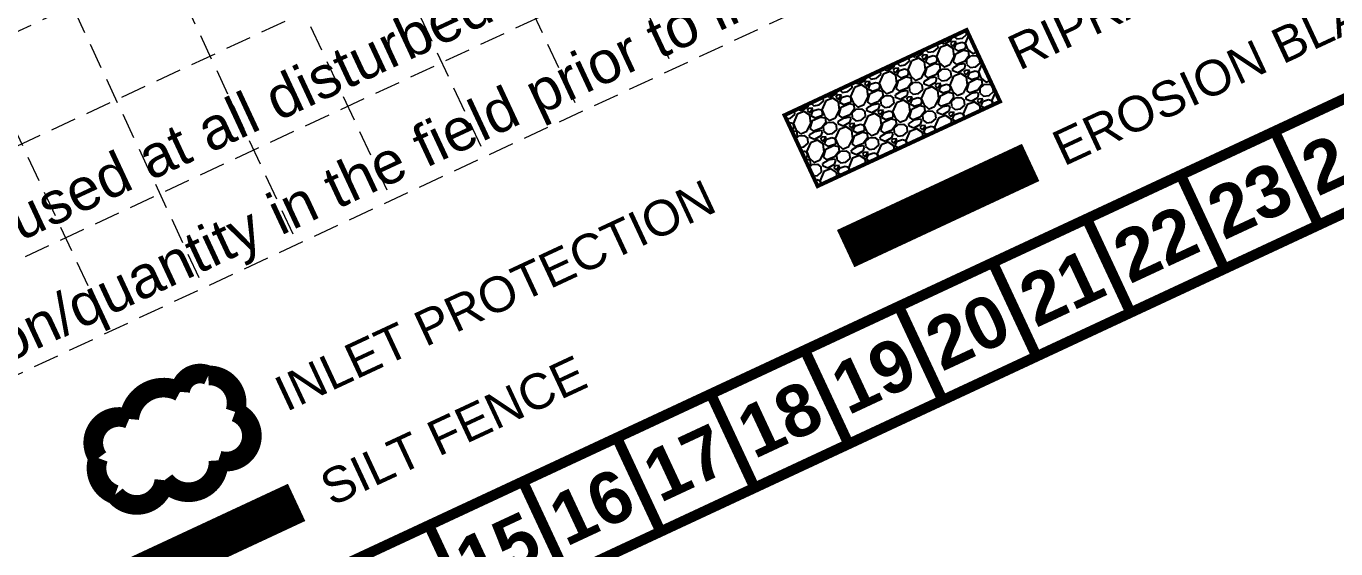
# Model space of a CAD drawing. Extents: x 2498567 to 2501210, y 7092229 to 7094464.
# Drawn here: x 2499491.7 to 2499936.7, y 7092479 to 7092656.7 of the extents above; entities that cross this region are included whole.
import ezdxf
from ezdxf.enums import TextEntityAlignment as Align

# ---------------------------------------------------------------- set-up
doc = ezdxf.new("R2010")
doc.units = 0
doc.header["$MEASUREMENT"] = 0
doc.linetypes.add('ACAD_ISO02W100', pattern=[15, 12, -3])
doc.linetypes.add('HIDDEN', pattern=[0.375, 0.25, -0.125])
for name, color, linetype in [('BASE', 7, 'Continuous'), ('GRID', 254, 'HIDDEN'), ('LEGEND', 7, 'Continuous')]:
    doc.layers.add(name, color=color, linetype=linetype)
doc.styles.add("L200'", font='ARIAL.TTF', dxfattribs={"height": 0.001969})
doc.styles.get("Standard").update_dxf_attribs({"font": 'ARIALBD.TTF'})

msp = doc.modelspace()

# ---------------------------------------------------------------- hatches: boundary and pattern name
at = {"layer": 'LEGEND', "linetype": 'ACAD_ISO02W100'}
h = msp.add_hatch(dxfattribs=at)
h.set_pattern_fill('GRAVEL', color=240, scale=10.735327, angle=24.9986, style=0)
h.set_pattern_definition([(253.01143, (2499297.4323, 7091788.17), (-37.0065147, -123.86028245), [1.44429, -142.98477]), (209.96833, (2499297.0103, 7091786.78874), (112.21876848, 64.1700949), [2.47844, -245.36584]), (157.50903, (2499294.8632, 7091785.5507), (147.1999846, -61.65880946), [1.74758, -173.01088]), (292.27233, (2499292.2028, 7091781.349), (-81.00467975, 199.12908402), [2.25697, -223.44036]), (317.83233, (2499293.05824, 7091779.2604), (-103.08873205, 94.07178717), [2.21314, -219.1013]), (22.27233, (2499294.6986, 7091777.7747), (-199.12908402, -81.00467975), [2.25697, -223.44036]), (62.69283, (2499296.78717, 7091778.6301), (-81.11803658, -156.27340144), [2.98473, -295.48827]), (97.25393, (2499298.15645, 7091781.28222), (-31.70022787, 245.8086277), [2.817895, -278.97167]), (146.42823, (2499297.80064, 7091784.07757), (-136.81428044, 90.19126183), [2.26462, -224.19736]), (200.23503, (2499295.9138, 7091785.3299), (111.5624962, 40.1743098), [2.58541, -126.68506]), (247.39603, (2499293.48793, 7091784.43564), (-66.85169677, -161.46632415), [3.3435, -331.00638]), (163.81273, (2499301.8805, 7091785.743), (-95.3276294, 26.6206857), [1.14118, -112.97691]), (196.46783, (2499300.7846, 7091786.06116), (135.55849617, 39.51794497), [2.17108, -214.93748]), (249.9986, (2499298.7026, 7091785.446), (4.536714, -9.72962), [1.5182, -13.66384]), (228.19723, (2499297.4771, 7091786.2957), (39.574662, 42.142815), [0.81758, -80.94024]), (316.80003, (2499296.9321, 7091785.6862), (-23.3397585, 24.652148), [1.15623, -56.65528]), (55.96243, (2499297.775, 7091784.8947), (20.1154015, 33.0693927), [1.87792, -60.71926]), (186.56373, (2499298.826, 7091786.451), (23.995949, -0.656176), [1.35792, -32.59017]), (41.38813, (2499291.2889, 7091783.05494), (83.68610875, 74.55592647), [1.9023, -188.32819]), (95.34483, (2499292.7161, 7091784.31266), (10.9854211, -125.17266346), [1.59592, -157.99619]), (318.19723, (2499297.9188, 7091788.3968), (-42.142815, 39.574662), [1.63515, -80.12267]), (8.60913, (2499299.13767, 7091787.3069), (-110.9063203, -16.17835245), [1.9023, -188.32819]), (4.44263, (2499294.1017, 7091777.0226), (-57.7215222, -3.2243734), [1.83445, -89.88823]), (319.77373, (2499295.9306, 7091777.1647), (-98.55187853, 84.34231643), [1.53706, -152.16943]), (91.80003, (2499302.5528, 7091778.7126), (-3.224312, 57.7215259), [1.63515, -80.12267]), (42.35263, (2499302.5014, 7091780.34693), (-108.33824386, -97.89570126), [1.79957, -178.15731]), (94.44263, (2499297.7852, 7091776.4896), (3.2243734, -57.7215222), [0.91723, -90.80545]), (126.30853, (2499301.969, 7091778.4404), (-27.8764515, 34.3817824), [0.54739, -54.19224]), (190.96243, (2499301.6449, 7091778.8815), (33.7255674, 3.880541), [2.21314, -42.04974]), (211.00763, (2499299.4721, 7091778.46063), (92.75948086, 55.09674103), [2.05098, -203.04716]), (328.68873, (2499298.1833, 7091784.019), (-18.803056, 14.922515), [1.54827, -37.1585]), (18.15583, (2499299.50604, 7091783.21446), (174.47698434, 57.66480081), [2.70309, -267.60555]), (85.94403, (2499302.0745, 7091784.0567), (-7.1614851, -86.2541909), [1.10527, -109.42169]), (114.9986, (2499302.153, 7091785.159), (-14.26633, 5.19291), [0.64412, -10.09121]), (145.25503, (2499299.1414, 7091778.6618), (70.6754293, -49.9605305), [1.49139, -147.64854]), (73.01143, (2499297.9159, 7091779.5118), (37.0065147, 123.86028245), [2.88858, -141.54048]), (24.9986, (2499298.76, 7091782.274), (5.19291, 14.26633), [2.79119, -7.94414]), (350.30343, (2499301.2896, 7091783.45385), (-129.053167, 22.7403155), [1.69741, -168.04302]), (279.05323, (2499302.9628, 7091783.168), (8.4172341, -43.455191), [1.56309, -76.59128]), (232.64463, (2499303.2087, 7091781.62434), (-139.49556168, -183.4937952), [2.54497, -251.95249]), (200.42473, (2499301.66454, 7091779.60137), (-131.02174587, -49.24770214), [2.69241, -266.54824])])
h.paths.add_polyline_path([(2499760.61, 7092602.34), (2499822.58, 7092631.1), (2499811.24, 7092655.43), (2499749.36, 7092626.46)])

# ---------------------------------------------------------------- linework, layer by layer
at = {"layer": 'BASE', "const_width": 3.52}
for points in [[(2499164.48, 7092231.79), (2501207.97, 7093184.62), (2500612.45, 7094461.8), (2498568.96, 7093508.97)], [(2499181.46, 7092278.57), (2501161.27, 7093201.64), (2500595.45, 7094415.02), (2498616.08, 7093492.14)]]:
    msp.add_lwpolyline(points, close=True, dxfattribs=at)
for points in [[(2499930.79, 7092589.1), (2499915.9, 7092621.03)], [(2499898.86, 7092574.21), (2499883.97, 7092606.14)], [(2499866.93, 7092559.33), (2499852.04, 7092591.26)], [(2499835, 7092544.44), (2499820.11, 7092576.37)], [(2499803.07, 7092529.55), (2499788.18, 7092561.48)], [(2499771.14, 7092514.66), (2499756.25, 7092546.59)], [(2499739.21, 7092499.77), (2499724.32, 7092531.7)], [(2499707.28, 7092484.89), (2499692.39, 7092516.82)], [(2499675.35, 7092470), (2499660.46, 7092501.93)], [(2499643.42, 7092455.11), (2499628.53, 7092487.04)]]:
    msp.add_lwpolyline(points, dxfattribs=at)
at = {"layer": 'GRID', "color": 252, "linetype": 'HIDDEN', "lineweight": 0, "ltscale": 35}
for p, q in [((2499190.51, 7093759.91), (2499711.65, 7092642.24)), ((2499158.58, 7093745.03), (2499679.73, 7092627.35)), ((2499126.65, 7093730.14), (2499647.8, 7092612.46)), ((2499094.72, 7093715.25), (2499615.87, 7092597.58)), ((2499062.79, 7093700.36), (2499583.94, 7092582.69)), ((2499030.86, 7093685.47), (2499552.01, 7092567.8)), ((2498998.68, 7093670.84), (2499519.97, 7092552.86)), ((2499092.98, 7092470.38), (2501072.6, 7093393.44)), ((2499107.86, 7092438.45), (2501087.49, 7093361.51)), ((2499122.75, 7092406.52), (2501102.38, 7093329.58)), ((2499137.64, 7092374.59), (2501117.27, 7093297.65))]:
    msp.add_line(p, q, dxfattribs=at)
at = {"layer": 'LEGEND', "color": 240, "const_width": 1.34}
msp.add_lwpolyline([(2499760.61, 7092602.34), (2499822.58, 7092631.1), (2499811.24, 7092655.43), (2499749.36, 7092626.46)], close=True, dxfattribs=at)
at = {"layer": 'LEGEND', "color": 84, "const_width": 13.95}
msp.add_lwpolyline([(2499770.13, 7092581.09), (2499832.99, 7092610.4)], dxfattribs=at)
at = {"layer": 'LEGEND', "color": 170, "ltscale": 100, "const_width": 6.68}
msp.add_lwpolyline([(2499526.71, 7092523.16, 0.520567), (2499526.71, 7092523.16, 0.765195), (2499516.23, 7092509.88, 0.417879), (2499521.93, 7092497.44, 0.6649), (2499538.69, 7092502.35, 0.744833), (2499557.04, 7092509.1, 0.975642), (2499562.74, 7092525.58, 0.520567), (2499553.62, 7092537.99, 0.520567), (2499544, 7092532.4, 0.540264), (2499526.71, 7092523.16)], format="xyb", close=True, dxfattribs=at)
at = {"layer": 'LEGEND', "color": 200, "const_width": 13.95}
msp.add_lwpolyline([(2499520.15, 7092465.22), (2499583.59, 7092494.81)], dxfattribs=at)

# ---------------------------------------------------------------- texts
at = {"layer": 'BASE', "color": 7, "style": "L200'"}
for s, p in [('BMPs are not to scale; verify size/location/quantity in the field prior to installation.', (2499169.98, 7092395.12)), ('Stabilization practices are expected to be used at all disturbed areas.', (2499154.91, 7092427.4))]:
    msp.add_text(s, height=14.2873, rotation=24.9986, dxfattribs=at).set_placement(p)
at = {"layer": 'BASE'}
for s, p in [('24', (2499939.31, 7092612.51)), ('23', (2499907.38, 7092597.62)), ('22', (2499875.45, 7092582.74)), ('21', (2499843.52, 7092567.85)), ('20', (2499811.59, 7092552.96)), ('19', (2499779.66, 7092538.07)), ('18', (2499747.73, 7092523.18)), ('17', (2499715.8, 7092508.3)), ('16', (2499683.87, 7092493.41)), ('15', (2499651.94, 7092478.52))]:
    msp.add_text(s, height=17.615, rotation=24.9986, dxfattribs=at).set_placement(p, align=Align.MIDDLE_CENTER)
at = {"layer": 'LEGEND', "style": "L200'"}
for s, height, p in [('RIPRAP / ROCK DAM', 12.0131, (2499829.1, 7092641.52)), ('EROSION BLANKET', 12.0131, (2499844.24, 7092608.96)), ('INLET PROTECTION', 12.0131, (2499580.04, 7092525.48)), ('SILT FENCE', 12.013, (2499595.44, 7092493.34))]:
    msp.add_text(s, height=height, rotation=24.9986, dxfattribs=at).set_placement(p)

doc.saveas('drawing.dxf')
